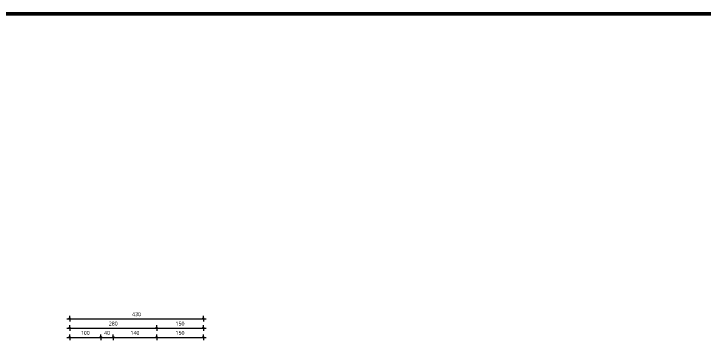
# Model space of a CAD drawing. Header units: millimetres. Extents: x -435 to 27166, y -19117 to 26500.
# Drawn here: x 1089 to 3308, y 22318 to 23367 of the extents above; entities that cross this region are included whole.
import ezdxf

# ---------------------------------------------------------------- set-up
doc = ezdxf.new("R2010")
doc.units = ezdxf.units.MM
for name, color, linetype, lineweight in [('A-ANNO-DIMS', 211, 'Continuous', 13), ('A-ANNO-DIMS-5', 211, 'Continuous', 13), ('A-DETL', 90, 'Continuous', 13)]:
    doc.layers.add(name, color=color, linetype=linetype, lineweight=lineweight)
doc.styles.add('Segoe UI_3', font='segoeui.ttf', dxfattribs={"height": 12.5})
doc.dimstyles.new('2_5_mm', dxfattribs={"dimscale": 304.8, "dimtxt": 13.092049, "dimasz": 0.016404, "dimexe": 0.029528, "dimexo": 0.0625, "dimgap": 0.014764, "dimtad": 1, "dimdec": 0, "dimzin": 0, "dimdsep": 46, "dimtxsty": 'Segoe UI_3', "dimblk1": 'DOTBLANK', "dimblk2": 'DOTBLANK', "dimsah": 1, "dimcen": 0.09, "dimdle": 0.029528, "dimazin": 0, "dimtfac": 1, "dimtdec": 4, "dimtix": 1, "dimtmove": 0, "dimatfit": 3, "dimfxl": 0.029528, "dimfxlon": 1, "dimtvp": 1, "dimtfill": 1, "dimtolj": 1, "dimtzin": 0, "dimarcsym": 2})

# ---------------------------------------------------------------- blocks, each defined once
blk = doc.blocks.new('DIMBLOCK4-Details Appartement')
at = {"layer": 'A-ANNO-DIMS-5'}
for p, q in [((1259.9, 22326.7), (1368.9, 22326.7)), ((1268.9, 22326.7), (1268.9, 22335.7)), ((1268.9, 22326.7), (1268.9, 22317.7)), ((1368.9, 22326.7), (1368.9, 22335.7)), ((1368.9, 22326.7), (1368.9, 22317.7))]:
    blk.add_line(p, q, dxfattribs=at)
for centre in [(1268.9, 22326.7), (1368.9, 22326.7)]:
    blk.add_circle(centre, 2.5, dxfattribs=at)
at = {"layer": 'A-ANNO-DIMS-5', "color": 0, "insert": (1304.6, 22347.5), "char_height": 12.5, "width": 34.277, "attachment_point": 1, "line_spacing_factor": 1.142579, "style": 'Segoe UI_3', "bg_fill": 3, "box_fill_scale": 1.25, "bg_fill_color": 9, "bg_fill_true_color": 13158600, "bg_fill_transparency": 0}
blk.add_mtext('100', dxfattribs=at)
blk = doc.blocks.new('_DotBlank')
at = {"color": 0, "linetype": 'ByBlock', "lineweight": -2}
blk.add_line((-0.5, 0), (-1, 0), dxfattribs=at)
blk.add_circle((0, 0), 0.5, dxfattribs=at)
blk = doc.blocks.new('DIMBLOCK5-Details Appartement')
at = {"layer": 'A-ANNO-DIMS-5'}
for p, q in [((1368.9, 22326.7), (1368.9, 22335.7)), ((1368.9, 22326.7), (1408.9, 22326.7)), ((1368.9, 22326.7), (1368.9, 22317.7)), ((1408.9, 22326.7), (1408.9, 22335.7)), ((1408.9, 22326.7), (1408.9, 22317.7))]:
    blk.add_line(p, q, dxfattribs=at)
for centre in [(1368.9, 22326.7), (1408.9, 22326.7)]:
    blk.add_circle(centre, 2.5, dxfattribs=at)
at = {"layer": 'A-ANNO-DIMS-5', "color": 0, "insert": (1379.4, 22347.5), "char_height": 12.5, "width": 22.852, "attachment_point": 1, "line_spacing_factor": 1.142579, "style": 'Segoe UI_3', "bg_fill": 3, "box_fill_scale": 1.25, "bg_fill_color": 9, "bg_fill_true_color": 13158600, "bg_fill_transparency": 0}
blk.add_mtext('40', dxfattribs=at)
blk = doc.blocks.new('DIMBLOCK6-Details Appartement')
at = {"layer": 'A-ANNO-DIMS-5'}
for p, q in [((1408.9, 22326.7), (1408.9, 22335.7)), ((1408.9, 22326.7), (1548.9, 22326.7)), ((1408.9, 22326.7), (1408.9, 22317.7)), ((1548.9, 22326.7), (1548.9, 22335.7)), ((1548.9, 22326.7), (1548.9, 22317.7))]:
    blk.add_line(p, q, dxfattribs=at)
for centre in [(1408.9, 22326.7), (1548.9, 22326.7)]:
    blk.add_circle(centre, 2.5, dxfattribs=at)
at = {"layer": 'A-ANNO-DIMS-5', "color": 0, "insert": (1464.6, 22347.5), "char_height": 12.5, "width": 34.277, "attachment_point": 1, "line_spacing_factor": 1.142579, "style": 'Segoe UI_3', "bg_fill": 3, "box_fill_scale": 1.25, "bg_fill_color": 9, "bg_fill_true_color": 13158600, "bg_fill_transparency": 0}
blk.add_mtext('140', dxfattribs=at)
blk = doc.blocks.new('DIMBLOCK7-Details Appartement')
at = {"layer": 'A-ANNO-DIMS-5'}
for p, q in [((1548.9, 22326.7), (1548.9, 22335.7)), ((1548.9, 22326.7), (1707.9, 22326.7)), ((1548.9, 22326.7), (1548.9, 22317.7)), ((1698.9, 22326.7), (1698.9, 22335.7)), ((1698.9, 22326.7), (1698.9, 22317.7))]:
    blk.add_line(p, q, dxfattribs=at)
for centre in [(1548.9, 22326.7), (1698.9, 22326.7)]:
    blk.add_circle(centre, 2.5, dxfattribs=at)
at = {"layer": 'A-ANNO-DIMS-5', "color": 0, "insert": (1609.6, 22347.5), "char_height": 12.5, "width": 34.277, "attachment_point": 1, "line_spacing_factor": 1.142579, "style": 'Segoe UI_3', "bg_fill": 3, "box_fill_scale": 1.25, "bg_fill_color": 9, "bg_fill_true_color": 13158600, "bg_fill_transparency": 0}
blk.add_mtext('150', dxfattribs=at)
blk = doc.blocks.new('DIMBLOCK8-Details Appartement')
at = {"layer": 'A-ANNO-DIMS-5'}
for p, q in [((1268.9, 22356.7), (1268.9, 22365.7)), ((1548.9, 22356.7), (1548.9, 22365.7)), ((1259.9, 22356.7), (1548.9, 22356.7)), ((1268.9, 22356.7), (1268.9, 22347.7)), ((1548.9, 22356.7), (1548.9, 22347.7))]:
    blk.add_line(p, q, dxfattribs=at)
for centre in [(1268.9, 22356.7), (1548.9, 22356.7)]:
    blk.add_circle(centre, 2.5, dxfattribs=at)
at = {"layer": 'A-ANNO-DIMS-5', "color": 0, "insert": (1394.6, 22377.5), "char_height": 12.5, "width": 34.277, "attachment_point": 1, "line_spacing_factor": 1.142579, "style": 'Segoe UI_3', "bg_fill": 3, "box_fill_scale": 1.25, "bg_fill_color": 9, "bg_fill_true_color": 13158600, "bg_fill_transparency": 0}
blk.add_mtext('280', dxfattribs=at)
blk = doc.blocks.new('DIMBLOCK9-Details Appartement')
at = {"layer": 'A-ANNO-DIMS-5'}
for p, q in [((1548.9, 22356.7), (1548.9, 22365.7)), ((1698.9, 22356.7), (1698.9, 22365.7)), ((1548.9, 22356.7), (1707.9, 22356.7)), ((1548.9, 22356.7), (1548.9, 22347.7)), ((1698.9, 22356.7), (1698.9, 22347.7))]:
    blk.add_line(p, q, dxfattribs=at)
for centre in [(1548.9, 22356.7), (1698.9, 22356.7)]:
    blk.add_circle(centre, 2.5, dxfattribs=at)
at = {"layer": 'A-ANNO-DIMS-5', "color": 0, "insert": (1609.6, 22377.5), "char_height": 12.5, "width": 34.277, "attachment_point": 1, "line_spacing_factor": 1.142579, "style": 'Segoe UI_3', "bg_fill": 3, "box_fill_scale": 1.25, "bg_fill_color": 9, "bg_fill_true_color": 13158600, "bg_fill_transparency": 0}
blk.add_mtext('150', dxfattribs=at)
blk = doc.blocks.new('DIMBLOCK21-Details Appartement')
at = {"layer": 'A-ANNO-DIMS-5'}
for p, q in [((1259.9, 22386.7), (1707.9, 22386.7)), ((1268.9, 22386.7), (1268.9, 22395.7)), ((1268.9, 22386.7), (1268.9, 22377.7)), ((1698.9, 22386.7), (1698.9, 22395.7)), ((1698.9, 22386.7), (1698.9, 22377.7))]:
    blk.add_line(p, q, dxfattribs=at)
for centre in [(1268.9, 22386.7), (1698.9, 22386.7)]:
    blk.add_circle(centre, 2.5, dxfattribs=at)
at = {"layer": 'A-ANNO-DIMS-5', "color": 0, "insert": (1469.6, 22407.5), "char_height": 12.5, "width": 34.277, "attachment_point": 1, "line_spacing_factor": 1.142579, "style": 'Segoe UI_3', "bg_fill": 3, "box_fill_scale": 1.25, "bg_fill_color": 9, "bg_fill_true_color": 13158600, "bg_fill_transparency": 0}
blk.add_mtext('430', dxfattribs=at)

msp = doc.modelspace()

# ---------------------------------------------------------------- linework, layer by layer
at = {"layer": 'A-DETL', "lineweight": 50}
msp.add_line((-434.5, 23367.5), (11965.5, 23367.5), dxfattribs=at)

# ---------------------------------------------------------------- dimensions: what is measured, and where the dimension line sits
at = {"layer": 'A-ANNO-DIMS'}
dim = msp.add_linear_dim(base=(1368.9, 22326.7), p1=(1268.9, 22317.7), p2=(1368.9, 22317.7), dimstyle='2_5_mm', override={"dimpost": '<>', "dimfxl": 100}, dxfattribs=at)
dim.commit()
dim.dimension.update_dxf_attribs({"geometry": 'DIMBLOCK4-Details Appartement', "text_midpoint": (1318.9, 22337.7)})

# ---------------------------------------------------------------- next in the draw order: dimensions: what is measured, and where the dimension line sits
dim = msp.add_linear_dim(base=(1408.9, 22326.7), p1=(1368.9, 22317.7), p2=(1408.9, 22317.7), dimstyle='2_5_mm', override={"dimpost": '<>', "dimfxl": 40.00058}, dxfattribs=at)
dim.commit()
dim.dimension.update_dxf_attribs({"geometry": 'DIMBLOCK5-Details Appartement', "text_midpoint": (1388.9, 22337.7)})

# ---------------------------------------------------------------- next in the draw order: dimensions: what is measured, and where the dimension line sits
dim = msp.add_linear_dim(base=(1548.9, 22326.7), p1=(1408.9, 22317.7), p2=(1548.9, 22317.7), dimstyle='2_5_mm', override={"dimpost": '<>', "dimfxl": 140}, dxfattribs=at)
dim.commit()
dim.dimension.update_dxf_attribs({"geometry": 'DIMBLOCK6-Details Appartement', "text_midpoint": (1478.9, 22337.7)})

# ---------------------------------------------------------------- next in the draw order: dimensions: what is measured, and where the dimension line sits
dim = msp.add_linear_dim(base=(1698.9, 22326.7), p1=(1548.9, 22317.7), p2=(1698.9, 22335.7), dimstyle='2_5_mm', override={"dimpost": '<>', "dimfxl": 151.07613}, dxfattribs=at)
dim.commit()
dim.dimension.update_dxf_attribs({"geometry": 'DIMBLOCK7-Details Appartement', "text_midpoint": (1623.9, 22337.7)})

# ---------------------------------------------------------------- next in the draw order: dimensions: what is measured, and where the dimension line sits
dim = msp.add_linear_dim(base=(1548.9, 22356.7), p1=(1268.9, 22347.7), p2=(1548.9, 22365.7), dimstyle='2_5_mm', override={"dimpost": '<>', "dimfxl": 280.578554}, dxfattribs=at)
dim.commit()
dim.dimension.update_dxf_attribs({"geometry": 'DIMBLOCK8-Details Appartement', "text_midpoint": (1408.9, 22367.7)})

# ---------------------------------------------------------------- next in the draw order: dimensions: what is measured, and where the dimension line sits
dim = msp.add_linear_dim(base=(1698.9, 22356.7), p1=(1548.9, 22365.7), p2=(1698.9, 22365.7), dimstyle='2_5_mm', override={"dimpost": '<>', "dimfxl": 149.99999}, dxfattribs=at)
dim.commit()
dim.dimension.update_dxf_attribs({"geometry": 'DIMBLOCK9-Details Appartement', "text_midpoint": (1623.9, 22367.7)})

# ---------------------------------------------------------------- next in the draw order: dimensions: what is measured, and where the dimension line sits
dim = msp.add_linear_dim(base=(1698.9, 22386.7), p1=(1268.9, 22377.7), p2=(1698.9, 22395.7), dimstyle='2_5_mm', override={"dimpost": '<>', "dimfxl": 430.377149}, dxfattribs=at)
dim.commit()
dim.dimension.update_dxf_attribs({"geometry": 'DIMBLOCK21-Details Appartement', "text_midpoint": (1483.9, 22397.7)})

doc.saveas('drawing.dxf')
